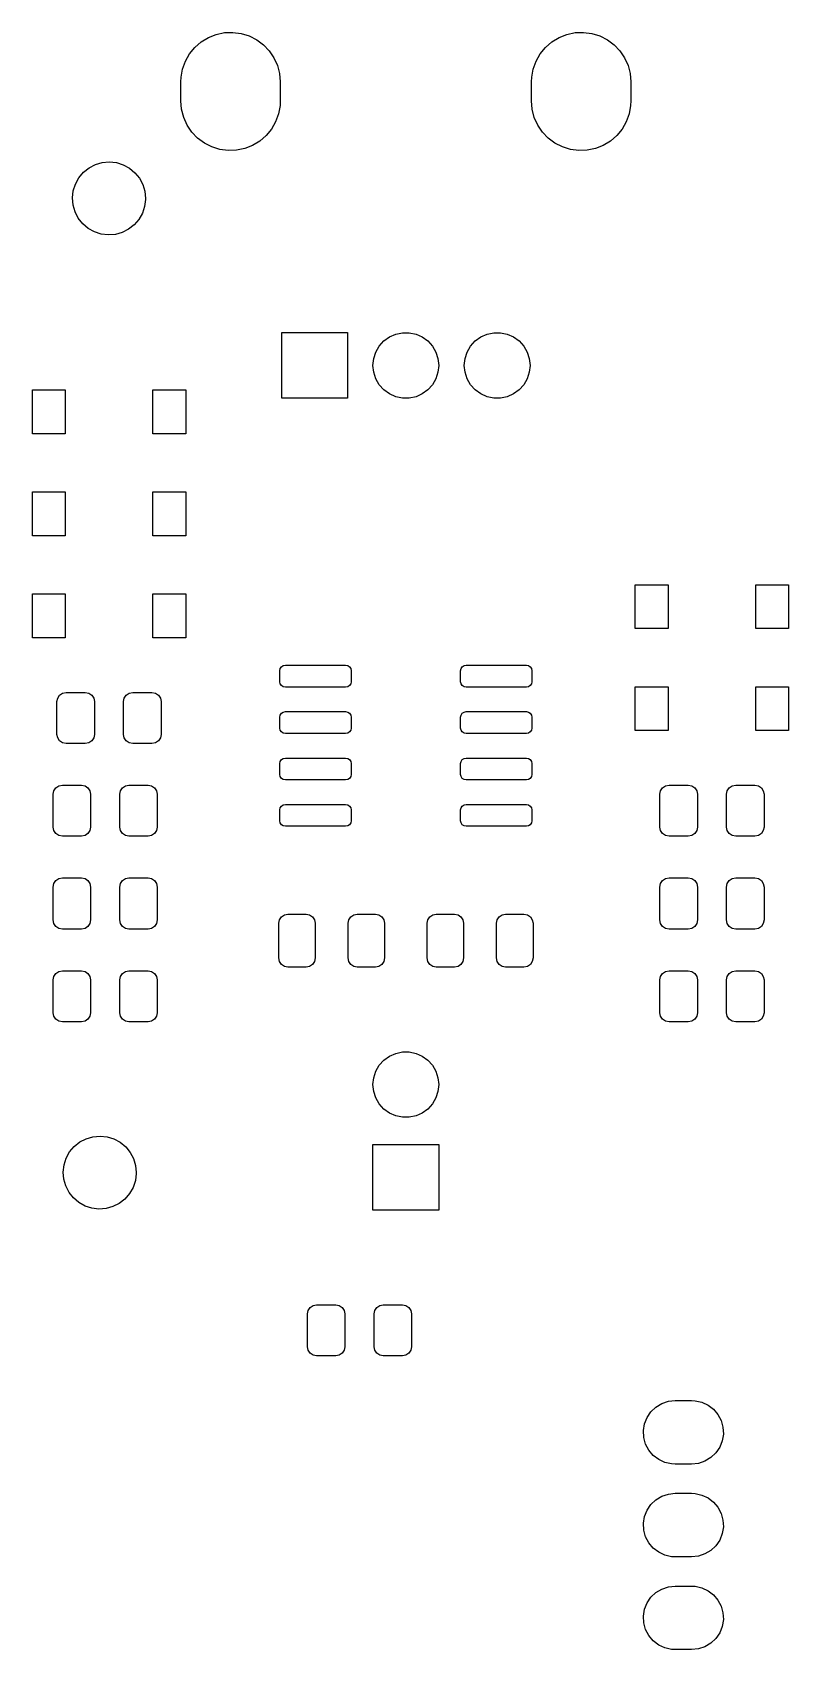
# Model space of a CAD drawing. Extents: x 91 to 114, y -226 to -44.
# Drawn here: x 91.37 to 112.08, y -88.5 to -44.22 of the extents above; entities that cross this region are included whole.
import ezdxf

# ---------------------------------------------------------------- set-up
doc = ezdxf.new("R2010")
doc.units = 0
doc.layers.add('BLACK', color=7, linetype='CONTINUOUS')

msp = doc.modelspace()

# ---------------------------------------------------------------- linework, layer by layer
at = {"layer": 'BLACK', "linetype": 'CONTINUOUS'}
for p, q in [((96.1953, -44.3618), (96.4092, -44.2774)), ((96.4092, -44.2774), (96.6343, -44.2301)), ((96.6343, -44.2301), (96.8641, -44.2215)), ((96.8641, -44.2215), (97.092, -44.2517)), ((97.092, -44.2517), (97.3117, -44.3199)), ((105.795, -44.3618), (106.009, -44.2774)), ((106.009, -44.2774), (106.234, -44.2301)), ((106.234, -44.2301), (106.464, -44.2215)), ((106.464, -44.2215), (106.692, -44.2517)), ((106.692, -44.2517), (106.912, -44.3199)), ((95.6792, -44.8097), (95.825, -44.6319)), ((95.825, -44.6319), (95.9987, -44.4811)), ((95.9987, -44.4811), (96.1953, -44.3618)), ((97.3117, -44.3199), (97.5167, -44.4241)), ((97.5167, -44.4241), (97.7012, -44.5614)), ((97.7012, -44.5614), (97.8599, -44.7278)), ((105.279, -44.8097), (105.425, -44.6319)), ((105.425, -44.6319), (105.599, -44.4811)), ((105.599, -44.4811), (105.795, -44.3618)), ((106.912, -44.3199), (107.117, -44.4241)), ((107.117, -44.4241), (107.301, -44.5614)), ((107.301, -44.5614), (107.46, -44.7278)), ((95.487, -45.2257), (95.5654, -45.0095)), ((95.5654, -45.0095), (95.6792, -44.8097)), ((97.8599, -44.7278), (97.9883, -44.9186)), ((97.9883, -44.9186), (98.0828, -45.1283)), ((98.0828, -45.1283), (98.1406, -45.3509)), ((105.087, -45.2257), (105.165, -45.0095)), ((105.165, -45.0095), (105.279, -44.8097)), ((107.46, -44.7278), (107.588, -44.9186)), ((107.588, -44.9186), (107.683, -45.1283)), ((107.683, -45.1283), (107.741, -45.3509)), ((95.44, -45.58), (95.446, -45.452)), ((95.44, -46.1), (95.44, -45.58)), ((95.446, -45.452), (95.487, -45.2257)), ((98.1406, -45.3509), (98.16, -45.58)), ((98.16, -45.58), (98.16, -46.1)), ((105.04, -45.58), (105.046, -45.452)), ((105.04, -46.1), (105.04, -45.58)), ((105.046, -45.452), (105.087, -45.2257)), ((107.741, -45.3509), (107.76, -45.58)), ((107.76, -45.58), (107.76, -46.1)), ((95.4594, -46.3291), (95.44, -46.1)), ((95.5172, -46.5517), (95.4594, -46.3291)), ((98.113, -46.4543), (98.0346, -46.6705)), ((98.154, -46.228), (98.113, -46.4543)), ((98.16, -46.1), (98.154, -46.228)), ((105.059, -46.3291), (105.04, -46.1)), ((105.117, -46.5517), (105.059, -46.3291)), ((107.713, -46.4543), (107.635, -46.6705)), ((107.754, -46.228), (107.713, -46.4543)), ((107.76, -46.1), (107.754, -46.228)), ((95.6117, -46.7614), (95.5172, -46.5517)), ((95.7401, -46.9522), (95.6117, -46.7614)), ((97.9208, -46.8703), (97.775, -47.0481)), ((98.0346, -46.6705), (97.9208, -46.8703)), ((105.212, -46.7614), (105.117, -46.5517)), ((105.34, -46.9522), (105.212, -46.7614)), ((107.521, -46.8703), (107.375, -47.0481)), ((107.635, -46.6705), (107.521, -46.8703)), ((95.8988, -47.1186), (95.7401, -46.9522)), ((96.0833, -47.2559), (95.8988, -47.1186)), ((96.2883, -47.3601), (96.0833, -47.2559)), ((96.508, -47.4283), (96.2883, -47.3601)), ((97.4047, -47.3182), (97.1908, -47.4026)), ((97.6013, -47.1989), (97.4047, -47.3182)), ((97.775, -47.0481), (97.6013, -47.1989)), ((105.499, -47.1186), (105.34, -46.9522)), ((105.683, -47.2559), (105.499, -47.1186)), ((105.888, -47.3601), (105.683, -47.2559)), ((106.108, -47.4283), (105.888, -47.3601)), ((107.005, -47.3182), (106.791, -47.4026)), ((107.201, -47.1989), (107.005, -47.3182)), ((107.375, -47.0481), (107.201, -47.1989)), ((93.0974, -47.8408), (93.2846, -47.7857)), ((93.2846, -47.7857), (93.479, -47.768)), ((93.479, -47.768), (93.6731, -47.7884)), ((93.6731, -47.7884), (93.8595, -47.8461)), ((96.7359, -47.4585), (96.508, -47.4283)), ((96.9657, -47.4499), (96.7359, -47.4585)), ((97.1908, -47.4026), (96.9657, -47.4499)), ((106.336, -47.4585), (106.108, -47.4283)), ((106.566, -47.4499), (106.336, -47.4585)), ((106.791, -47.4026), (106.566, -47.4499)), ((92.5529, -48.3741), (92.6469, -48.203)), ((92.6469, -48.203), (92.7723, -48.0535)), ((92.7723, -48.0535), (92.9244, -47.9312)), ((92.9244, -47.9312), (93.0974, -47.8408)), ((93.8595, -47.8461), (94.0312, -47.939)), ((94.0312, -47.939), (94.1816, -48.0634)), ((94.1816, -48.0634), (94.3049, -48.2146)), ((94.3049, -48.2146), (94.3965, -48.3869)), ((92.4721, -48.754), (92.4939, -48.5601)), ((92.4939, -48.5601), (92.5529, -48.3741)), ((94.3965, -48.3869), (94.453, -48.5738)), ((94.453, -48.5738), (94.472, -48.768)), ((92.4884, -48.9485), (92.4721, -48.754)), ((92.5422, -49.1361), (92.4884, -48.9485)), ((92.6314, -49.3097), (92.5422, -49.1361)), ((94.4471, -48.9895), (94.3855, -49.1747)), ((94.4716, -48.7959), (94.4471, -48.9895)), ((94.472, -48.768), (94.4716, -48.7959)), ((92.7527, -49.4627), (92.6314, -49.3097)), ((92.9013, -49.5891), (92.7527, -49.4627)), ((93.0717, -49.6844), (92.9013, -49.5891)), ((94.1616, -49.4922), (94.0078, -49.6123)), ((94.2891, -49.3444), (94.1616, -49.4922)), ((94.3855, -49.1747), (94.2891, -49.3444)), ((93.2573, -49.7447), (93.0717, -49.6844)), ((93.4511, -49.7678), (93.2573, -49.7447)), ((93.6456, -49.7528), (93.4511, -49.7678)), ((93.8336, -49.7003), (93.6456, -49.7528)), ((94.0078, -49.6123), (93.8336, -49.7003)), ((98.2, -54.24), (98.2, -52.44)), ((98.2, -52.44), (100, -52.44)), ((100, -52.44), (100, -54.24)), ((100.872, -52.811), (100.998, -52.6712)), ((100.998, -52.6712), (101.15, -52.5606)), ((101.15, -52.5606), (101.322, -52.484)), ((101.322, -52.484), (101.506, -52.4449)), ((101.506, -52.4449), (101.694, -52.4449)), ((101.694, -52.4449), (101.878, -52.484)), ((101.878, -52.484), (102.05, -52.5606)), ((102.05, -52.5606), (102.202, -52.6712)), ((102.202, -52.6712), (102.328, -52.811)), ((103.372, -52.811), (103.498, -52.6712)), ((103.498, -52.6712), (103.65, -52.5606)), ((103.65, -52.5606), (103.822, -52.484)), ((103.822, -52.484), (104.006, -52.4449)), ((104.006, -52.4449), (104.194, -52.4449)), ((104.194, -52.4449), (104.378, -52.484)), ((104.378, -52.484), (104.55, -52.5606)), ((104.55, -52.5606), (104.702, -52.6712)), ((104.702, -52.6712), (104.828, -52.811)), ((100.72, -53.1529), (100.778, -52.9739)), ((100.778, -52.9739), (100.872, -52.811)), ((102.328, -52.811), (102.422, -52.9739)), ((102.422, -52.9739), (102.48, -53.1529)), ((103.22, -53.1529), (103.278, -52.9739)), ((103.278, -52.9739), (103.372, -52.811)), ((104.828, -52.811), (104.922, -52.9739)), ((104.922, -52.9739), (104.98, -53.1529)), ((100.7, -53.34), (100.72, -53.1529)), ((100.72, -53.5271), (100.7, -53.34)), ((100.778, -53.7061), (100.72, -53.5271)), ((102.48, -53.5271), (102.422, -53.7061)), ((102.48, -53.1529), (102.5, -53.34)), ((102.5, -53.34), (102.48, -53.5271)), ((103.2, -53.34), (103.22, -53.1529)), ((103.22, -53.5271), (103.2, -53.34)), ((103.278, -53.7061), (103.22, -53.5271)), ((104.98, -53.5271), (104.922, -53.7061)), ((104.98, -53.1529), (105, -53.34)), ((105, -53.34), (104.98, -53.5271)), ((91.372, -55.21), (91.372, -54.01)), ((91.372, -54.01), (92.272, -54.01)), ((92.272, -54.01), (92.272, -55.21)), ((94.672, -55.21), (94.672, -54.01)), ((94.672, -54.01), (95.572, -54.01)), ((95.572, -54.01), (95.572, -55.21)), ((100.872, -53.869), (100.778, -53.7061)), ((100.998, -54.0088), (100.872, -53.869)), ((101.15, -54.1194), (100.998, -54.0088)), ((102.202, -54.0088), (102.05, -54.1194)), ((102.328, -53.869), (102.202, -54.0088)), ((102.422, -53.7061), (102.328, -53.869)), ((103.372, -53.869), (103.278, -53.7061)), ((103.498, -54.0088), (103.372, -53.869)), ((103.65, -54.1194), (103.498, -54.0088)), ((104.702, -54.0088), (104.55, -54.1194)), ((104.828, -53.869), (104.702, -54.0088)), ((104.922, -53.7061), (104.828, -53.869)), ((100, -54.24), (98.2, -54.24)), ((101.322, -54.196), (101.15, -54.1194)), ((101.506, -54.2351), (101.322, -54.196)), ((101.694, -54.2351), (101.506, -54.2351)), ((101.878, -54.196), (101.694, -54.2351)), ((102.05, -54.1194), (101.878, -54.196)), ((103.822, -54.196), (103.65, -54.1194)), ((104.006, -54.2351), (103.822, -54.196)), ((104.194, -54.2351), (104.006, -54.2351)), ((104.378, -54.196), (104.194, -54.2351)), ((104.55, -54.1194), (104.378, -54.196)), ((92.272, -55.21), (91.372, -55.21)), ((95.572, -55.21), (94.672, -55.21)), ((91.372, -58.004), (91.372, -56.804)), ((91.372, -56.804), (92.272, -56.804)), ((92.272, -56.804), (92.272, -58.004)), ((94.672, -58.004), (94.672, -56.804)), ((94.672, -56.804), (95.572, -56.804)), ((95.572, -56.804), (95.572, -58.004)), ((92.272, -58.004), (91.372, -58.004)), ((95.572, -58.004), (94.672, -58.004)), ((91.372, -60.798), (91.372, -59.598)), ((91.372, -59.598), (92.272, -59.598)), ((92.272, -59.598), (92.272, -60.798)), ((94.672, -60.798), (94.672, -59.598)), ((94.672, -59.598), (95.572, -59.598)), ((95.572, -59.598), (95.572, -60.798)), ((107.882, -60.544), (107.882, -59.344)), ((107.882, -59.344), (108.782, -59.344)), ((108.782, -59.344), (108.782, -60.544)), ((111.182, -60.544), (111.182, -59.344)), ((111.182, -59.344), (112.082, -59.344)), ((112.082, -59.344), (112.082, -60.544)), ((108.782, -60.544), (107.882, -60.544)), ((112.082, -60.544), (111.182, -60.544)), ((92.272, -60.798), (91.372, -60.798)), ((95.572, -60.798), (94.672, -60.798)), ((98.15, -61.699), (98.1614, -61.6416)), ((98.15, -61.999), (98.15, -61.699)), ((98.1614, -61.6416), (98.1939, -61.5929)), ((98.1939, -61.5929), (98.2426, -61.5604)), ((98.2426, -61.5604), (98.3, -61.549)), ((98.3, -61.549), (99.95, -61.549)), ((99.95, -61.549), (100.007, -61.5604)), ((100.007, -61.5604), (100.056, -61.5929)), ((100.056, -61.5929), (100.089, -61.6416)), ((100.089, -61.6416), (100.1, -61.699)), ((100.1, -61.699), (100.1, -61.999)), ((103.1, -61.699), (103.111, -61.6416)), ((103.1, -61.999), (103.1, -61.699)), ((103.111, -61.6416), (103.144, -61.5929)), ((103.144, -61.5929), (103.193, -61.5604)), ((103.193, -61.5604), (103.25, -61.549)), ((103.25, -61.549), (104.9, -61.549)), ((104.9, -61.549), (104.957, -61.5604)), ((104.957, -61.5604), (105.006, -61.5929)), ((105.006, -61.5929), (105.039, -61.6416)), ((105.039, -61.6416), (105.05, -61.699)), ((105.05, -61.699), (105.05, -61.999)), ((92.066, -62.4463), (92.1202, -62.3652)), ((92.1202, -62.3652), (92.2013, -62.311)), ((92.2013, -62.311), (92.297, -62.292)), ((92.297, -62.292), (92.822, -62.292)), ((92.822, -62.292), (92.9177, -62.311)), ((92.9177, -62.311), (92.9988, -62.3652)), ((92.9988, -62.3652), (93.053, -62.4463)), ((93.891, -62.4463), (93.9452, -62.3652)), ((93.9452, -62.3652), (94.0263, -62.311)), ((94.0263, -62.311), (94.122, -62.292)), ((94.122, -62.292), (94.647, -62.292)), ((94.647, -62.292), (94.7427, -62.311)), ((94.7427, -62.311), (94.8238, -62.3652)), ((94.8238, -62.3652), (94.878, -62.4463)), ((98.1614, -62.0564), (98.15, -61.999)), ((98.1939, -62.1051), (98.1614, -62.0564)), ((98.2426, -62.1376), (98.1939, -62.1051)), ((98.3, -62.149), (98.2426, -62.1376)), ((99.95, -62.149), (98.3, -62.149)), ((100.007, -62.1376), (99.95, -62.149)), ((100.056, -62.1051), (100.007, -62.1376)), ((100.089, -62.0564), (100.056, -62.1051)), ((100.1, -61.999), (100.089, -62.0564)), ((103.111, -62.0564), (103.1, -61.999)), ((103.144, -62.1051), (103.111, -62.0564)), ((103.193, -62.1376), (103.144, -62.1051)), ((103.25, -62.149), (103.193, -62.1376)), ((104.9, -62.149), (103.25, -62.149)), ((104.957, -62.1376), (104.9, -62.149)), ((105.006, -62.1051), (104.957, -62.1376)), ((105.039, -62.0564), (105.006, -62.1051)), ((105.05, -61.999), (105.039, -62.0564)), ((107.882, -63.338), (107.882, -62.138)), ((107.882, -62.138), (108.782, -62.138)), ((108.782, -62.138), (108.782, -63.338)), ((111.182, -63.338), (111.182, -62.138)), ((111.182, -62.138), (112.082, -62.138)), ((112.082, -62.138), (112.082, -63.338)), ((92.047, -62.542), (92.066, -62.4463)), ((92.047, -63.442), (92.047, -62.542)), ((93.053, -62.4463), (93.072, -62.542)), ((93.072, -62.542), (93.072, -63.442)), ((93.872, -62.542), (93.891, -62.4463)), ((93.872, -63.442), (93.872, -62.542)), ((94.878, -62.4463), (94.897, -62.542)), ((94.897, -62.542), (94.897, -63.442)), ((98.1614, -62.9116), (98.1939, -62.8629)), ((98.1939, -62.8629), (98.2426, -62.8304)), ((98.2426, -62.8304), (98.3, -62.819)), ((98.3, -62.819), (99.95, -62.819)), ((99.95, -62.819), (100.007, -62.8304)), ((100.007, -62.8304), (100.056, -62.8629)), ((100.056, -62.8629), (100.089, -62.9116)), ((103.111, -62.9116), (103.144, -62.8629)), ((103.144, -62.8629), (103.193, -62.8304)), ((103.193, -62.8304), (103.25, -62.819)), ((103.25, -62.819), (104.9, -62.819)), ((104.9, -62.819), (104.957, -62.8304)), ((104.957, -62.8304), (105.006, -62.8629)), ((105.006, -62.8629), (105.039, -62.9116)), ((98.15, -62.969), (98.1614, -62.9116)), ((98.15, -63.269), (98.15, -62.969)), ((98.1614, -63.3264), (98.15, -63.269)), ((100.089, -62.9116), (100.1, -62.969)), ((100.1, -63.269), (100.089, -63.3264)), ((100.1, -62.969), (100.1, -63.269)), ((103.1, -62.969), (103.111, -62.9116)), ((103.1, -63.269), (103.1, -62.969)), ((103.111, -63.3264), (103.1, -63.269)), ((105.039, -62.9116), (105.05, -62.969)), ((105.05, -63.269), (105.039, -63.3264)), ((105.05, -62.969), (105.05, -63.269)), ((92.066, -63.5377), (92.047, -63.442)), ((92.1202, -63.6188), (92.066, -63.5377)), ((92.2013, -63.673), (92.1202, -63.6188)), ((92.297, -63.692), (92.2013, -63.673)), ((92.822, -63.692), (92.297, -63.692)), ((92.9177, -63.673), (92.822, -63.692)), ((92.9988, -63.6188), (92.9177, -63.673)), ((93.053, -63.5377), (92.9988, -63.6188)), ((93.072, -63.442), (93.053, -63.5377)), ((93.891, -63.5377), (93.872, -63.442)), ((93.9452, -63.6188), (93.891, -63.5377)), ((94.0263, -63.673), (93.9452, -63.6188)), ((94.122, -63.692), (94.0263, -63.673)), ((94.647, -63.692), (94.122, -63.692)), ((94.7427, -63.673), (94.647, -63.692)), ((94.8238, -63.6188), (94.7427, -63.673)), ((94.878, -63.5377), (94.8238, -63.6188)), ((94.897, -63.442), (94.878, -63.5377)), ((98.1939, -63.3751), (98.1614, -63.3264)), ((98.2426, -63.4076), (98.1939, -63.3751)), ((98.3, -63.419), (98.2426, -63.4076)), ((99.95, -63.419), (98.3, -63.419)), ((100.007, -63.4076), (99.95, -63.419)), ((100.056, -63.3751), (100.007, -63.4076)), ((100.089, -63.3264), (100.056, -63.3751)), ((103.144, -63.3751), (103.111, -63.3264)), ((103.193, -63.4076), (103.144, -63.3751)), ((103.25, -63.419), (103.193, -63.4076)), ((104.9, -63.419), (103.25, -63.419)), ((104.957, -63.4076), (104.9, -63.419)), ((105.006, -63.3751), (104.957, -63.4076)), ((105.039, -63.3264), (105.006, -63.3751)), ((108.782, -63.338), (107.882, -63.338)), ((112.082, -63.338), (111.182, -63.338)), ((98.15, -64.239), (98.1614, -64.1816)), ((98.1614, -64.1816), (98.1939, -64.1329)), ((98.1939, -64.1329), (98.2426, -64.1004)), ((98.2426, -64.1004), (98.3, -64.089)), ((98.3, -64.089), (99.95, -64.089)), ((99.95, -64.089), (100.007, -64.1004)), ((100.007, -64.1004), (100.056, -64.1329)), ((100.056, -64.1329), (100.089, -64.1816)), ((100.089, -64.1816), (100.1, -64.239)), ((103.1, -64.239), (103.111, -64.1816)), ((103.111, -64.1816), (103.144, -64.1329)), ((103.144, -64.1329), (103.193, -64.1004)), ((103.193, -64.1004), (103.25, -64.089)), ((103.25, -64.089), (104.9, -64.089)), ((104.9, -64.089), (104.957, -64.1004)), ((104.957, -64.1004), (105.006, -64.1329)), ((105.006, -64.1329), (105.039, -64.1816)), ((105.039, -64.1816), (105.05, -64.239)), ((98.15, -64.539), (98.15, -64.239)), ((98.1614, -64.5964), (98.15, -64.539)), ((98.1939, -64.6451), (98.1614, -64.5964)), ((98.2426, -64.6776), (98.1939, -64.6451)), ((100.056, -64.6451), (100.007, -64.6776)), ((100.089, -64.5964), (100.056, -64.6451)), ((100.1, -64.539), (100.089, -64.5964)), ((100.1, -64.239), (100.1, -64.539)), ((103.1, -64.539), (103.1, -64.239)), ((103.111, -64.5964), (103.1, -64.539)), ((103.144, -64.6451), (103.111, -64.5964)), ((103.193, -64.6776), (103.144, -64.6451)), ((105.006, -64.6451), (104.957, -64.6776)), ((105.039, -64.5964), (105.006, -64.6451)), ((105.05, -64.539), (105.039, -64.5964)), ((105.05, -64.239), (105.05, -64.539)), ((91.9435, -65.082), (91.9625, -64.9863)), ((91.9435, -65.982), (91.9435, -65.082)), ((91.9625, -64.9863), (92.0167, -64.9052)), ((92.0167, -64.9052), (92.0978, -64.851)), ((92.0978, -64.851), (92.1935, -64.832)), ((92.1935, -64.832), (92.7185, -64.832)), ((92.7185, -64.832), (92.8142, -64.851)), ((92.8142, -64.851), (92.8953, -64.9052)), ((92.8953, -64.9052), (92.9495, -64.9863)), ((92.9495, -64.9863), (92.9685, -65.082)), ((92.9685, -65.082), (92.9685, -65.982)), ((93.7685, -65.082), (93.7875, -64.9863)), ((93.7685, -65.982), (93.7685, -65.082)), ((93.7875, -64.9863), (93.8417, -64.9052)), ((93.8417, -64.9052), (93.9228, -64.851)), ((93.9228, -64.851), (94.0185, -64.832)), ((94.0185, -64.832), (94.5435, -64.832)), ((94.5435, -64.832), (94.6392, -64.851)), ((94.6392, -64.851), (94.7203, -64.9052)), ((94.7203, -64.9052), (94.7745, -64.9863)), ((94.7745, -64.9863), (94.7935, -65.082)), ((94.7935, -65.082), (94.7935, -65.982)), ((98.3, -64.689), (98.2426, -64.6776)), ((99.95, -64.689), (98.3, -64.689)), ((100.007, -64.6776), (99.95, -64.689)), ((103.25, -64.689), (103.193, -64.6776)), ((104.9, -64.689), (103.25, -64.689)), ((104.957, -64.6776), (104.9, -64.689)), ((108.557, -65.082), (108.576, -64.9863)), ((108.557, -65.982), (108.557, -65.082)), ((108.576, -64.9863), (108.63, -64.9052)), ((108.63, -64.9052), (108.711, -64.851)), ((108.711, -64.851), (108.807, -64.832)), ((108.807, -64.832), (109.332, -64.832)), ((109.332, -64.832), (109.428, -64.851)), ((109.428, -64.851), (109.509, -64.9052)), ((109.509, -64.9052), (109.563, -64.9863)), ((109.563, -64.9863), (109.582, -65.082)), ((109.582, -65.082), (109.582, -65.982)), ((110.382, -65.082), (110.401, -64.9863)), ((110.382, -65.982), (110.382, -65.082)), ((110.401, -64.9863), (110.455, -64.9052)), ((110.455, -64.9052), (110.536, -64.851)), ((110.536, -64.851), (110.632, -64.832)), ((110.632, -64.832), (111.157, -64.832)), ((111.157, -64.832), (111.253, -64.851)), ((111.253, -64.851), (111.334, -64.9052)), ((111.334, -64.9052), (111.388, -64.9863)), ((111.388, -64.9863), (111.407, -65.082)), ((111.407, -65.082), (111.407, -65.982)), ((98.15, -65.509), (98.1614, -65.4516)), ((98.15, -65.809), (98.15, -65.509)), ((98.1614, -65.4516), (98.1939, -65.4029)), ((98.1939, -65.4029), (98.2426, -65.3704)), ((98.2426, -65.3704), (98.3, -65.359)), ((98.3, -65.359), (99.95, -65.359)), ((99.95, -65.359), (100.007, -65.3704)), ((100.007, -65.3704), (100.056, -65.4029)), ((100.056, -65.4029), (100.089, -65.4516)), ((100.089, -65.4516), (100.1, -65.509)), ((100.1, -65.509), (100.1, -65.809)), ((103.1, -65.509), (103.111, -65.4516)), ((103.1, -65.809), (103.1, -65.509)), ((103.111, -65.4516), (103.144, -65.4029)), ((103.144, -65.4029), (103.193, -65.3704)), ((103.193, -65.3704), (103.25, -65.359)), ((103.25, -65.359), (104.9, -65.359)), ((104.9, -65.359), (104.957, -65.3704)), ((104.957, -65.3704), (105.006, -65.4029)), ((105.006, -65.4029), (105.039, -65.4516)), ((105.039, -65.4516), (105.05, -65.509)), ((105.05, -65.509), (105.05, -65.809)), ((98.1614, -65.8664), (98.15, -65.809)), ((98.1939, -65.9151), (98.1614, -65.8664)), ((98.2426, -65.9476), (98.1939, -65.9151)), ((98.3, -65.959), (98.2426, -65.9476)), ((99.95, -65.959), (98.3, -65.959)), ((100.007, -65.9476), (99.95, -65.959)), ((100.056, -65.9151), (100.007, -65.9476)), ((100.089, -65.8664), (100.056, -65.9151)), ((100.1, -65.809), (100.089, -65.8664)), ((103.111, -65.8664), (103.1, -65.809)), ((103.144, -65.9151), (103.111, -65.8664)), ((103.193, -65.9476), (103.144, -65.9151)), ((103.25, -65.959), (103.193, -65.9476)), ((104.9, -65.959), (103.25, -65.959)), ((104.957, -65.9476), (104.9, -65.959)), ((105.006, -65.9151), (104.957, -65.9476)), ((105.039, -65.8664), (105.006, -65.9151)), ((105.05, -65.809), (105.039, -65.8664)), ((91.9625, -66.0777), (91.9435, -65.982)), ((92.0167, -66.1588), (91.9625, -66.0777)), ((92.0978, -66.213), (92.0167, -66.1588)), ((92.1935, -66.232), (92.0978, -66.213)), ((92.7185, -66.232), (92.1935, -66.232)), ((92.8142, -66.213), (92.7185, -66.232)), ((92.8953, -66.1588), (92.8142, -66.213)), ((92.9495, -66.0777), (92.8953, -66.1588)), ((92.9685, -65.982), (92.9495, -66.0777)), ((93.7875, -66.0777), (93.7685, -65.982)), ((93.8417, -66.1588), (93.7875, -66.0777)), ((93.9228, -66.213), (93.8417, -66.1588)), ((94.0185, -66.232), (93.9228, -66.213)), ((94.5435, -66.232), (94.0185, -66.232)), ((94.6392, -66.213), (94.5435, -66.232)), ((94.7203, -66.1588), (94.6392, -66.213)), ((94.7745, -66.0777), (94.7203, -66.1588)), ((94.7935, -65.982), (94.7745, -66.0777)), ((108.576, -66.0777), (108.557, -65.982)), ((108.63, -66.1588), (108.576, -66.0777)), ((108.711, -66.213), (108.63, -66.1588)), ((108.807, -66.232), (108.711, -66.213)), ((109.332, -66.232), (108.807, -66.232)), ((109.428, -66.213), (109.332, -66.232)), ((109.509, -66.1588), (109.428, -66.213)), ((109.563, -66.0777), (109.509, -66.1588)), ((109.582, -65.982), (109.563, -66.0777)), ((110.401, -66.0777), (110.382, -65.982)), ((110.455, -66.1588), (110.401, -66.0777)), ((110.536, -66.213), (110.455, -66.1588)), ((110.632, -66.232), (110.536, -66.213)), ((111.157, -66.232), (110.632, -66.232)), ((111.253, -66.213), (111.157, -66.232)), ((111.334, -66.1588), (111.253, -66.213)), ((111.388, -66.0777), (111.334, -66.1588)), ((111.407, -65.982), (111.388, -66.0777)), ((91.9435, -67.622), (91.9625, -67.5263)), ((91.9435, -68.522), (91.9435, -67.622)), ((91.9625, -67.5263), (92.0167, -67.4452)), ((92.0167, -67.4452), (92.0978, -67.391)), ((92.0978, -67.391), (92.1935, -67.372)), ((92.1935, -67.372), (92.7185, -67.372)), ((92.7185, -67.372), (92.8142, -67.391)), ((92.8142, -67.391), (92.8953, -67.4452)), ((92.8953, -67.4452), (92.9495, -67.5263)), ((92.9495, -67.5263), (92.9685, -67.622)), ((92.9685, -67.622), (92.9685, -68.522)), ((93.7685, -67.622), (93.7875, -67.5263)), ((93.7685, -68.522), (93.7685, -67.622)), ((93.7875, -67.5263), (93.8417, -67.4452)), ((93.8417, -67.4452), (93.9228, -67.391)), ((93.9228, -67.391), (94.0185, -67.372)), ((94.0185, -67.372), (94.5435, -67.372)), ((94.5435, -67.372), (94.6392, -67.391)), ((94.6392, -67.391), (94.7203, -67.4452)), ((94.7203, -67.4452), (94.7745, -67.5263)), ((94.7745, -67.5263), (94.7935, -67.622)), ((94.7935, -67.622), (94.7935, -68.522)), ((108.557, -67.622), (108.576, -67.5263)), ((108.557, -68.522), (108.557, -67.622)), ((108.576, -67.5263), (108.63, -67.4452)), ((108.63, -67.4452), (108.711, -67.391)), ((108.711, -67.391), (108.807, -67.372)), ((108.807, -67.372), (109.332, -67.372)), ((109.332, -67.372), (109.428, -67.391)), ((109.428, -67.391), (109.509, -67.4452)), ((109.509, -67.4452), (109.563, -67.5263)), ((109.563, -67.5263), (109.582, -67.622)), ((109.582, -67.622), (109.582, -68.522)), ((110.382, -67.622), (110.401, -67.5263)), ((110.382, -68.522), (110.382, -67.622)), ((110.401, -67.5263), (110.455, -67.4452)), ((110.455, -67.4452), (110.536, -67.391)), ((110.536, -67.391), (110.632, -67.372)), ((110.632, -67.372), (111.157, -67.372)), ((111.157, -67.372), (111.253, -67.391)), ((111.253, -67.391), (111.334, -67.4452)), ((111.334, -67.4452), (111.388, -67.5263)), ((111.388, -67.5263), (111.407, -67.622)), ((111.407, -67.622), (111.407, -68.522)), ((91.9625, -68.6177), (91.9435, -68.522)), ((92.0167, -68.6988), (91.9625, -68.6177)), ((92.9495, -68.6177), (92.8953, -68.6988)), ((92.9685, -68.522), (92.9495, -68.6177)), ((93.7875, -68.6177), (93.7685, -68.522)), ((93.8417, -68.6988), (93.7875, -68.6177)), ((94.7745, -68.6177), (94.7203, -68.6988)), ((94.7935, -68.522), (94.7745, -68.6177)), ((98.118, -68.613), (98.137, -68.5173)), ((98.118, -69.563), (98.118, -68.613)), ((98.137, -68.5173), (98.1912, -68.4362)), ((98.1912, -68.4362), (98.2723, -68.382)), ((98.2723, -68.382), (98.368, -68.363)), ((98.368, -68.363), (98.868, -68.363)), ((98.868, -68.363), (98.9637, -68.382)), ((98.9637, -68.382), (99.0448, -68.4362)), ((99.0448, -68.4362), (99.099, -68.5173)), ((99.099, -68.5173), (99.118, -68.613)), ((99.118, -68.613), (99.118, -69.563)), ((100.018, -68.613), (100.037, -68.5173)), ((100.018, -69.563), (100.018, -68.613)), ((100.037, -68.5173), (100.091, -68.4362)), ((100.091, -68.4362), (100.172, -68.382)), ((100.172, -68.382), (100.268, -68.363)), ((100.268, -68.363), (100.768, -68.363)), ((100.768, -68.363), (100.864, -68.382)), ((100.864, -68.382), (100.945, -68.4362)), ((100.945, -68.4362), (100.999, -68.5173)), ((100.999, -68.5173), (101.018, -68.613)), ((101.018, -68.613), (101.018, -69.563)), ((102.182, -68.613), (102.201, -68.5173)), ((102.182, -69.563), (102.182, -68.613)), ((102.201, -68.5173), (102.255, -68.4362)), ((102.255, -68.4362), (102.336, -68.382)), ((102.336, -68.382), (102.432, -68.363)), ((102.432, -68.363), (102.932, -68.363)), ((102.932, -68.363), (103.028, -68.382)), ((103.028, -68.382), (103.109, -68.4362)), ((103.109, -68.4362), (103.163, -68.5173)), ((103.163, -68.5173), (103.182, -68.613)), ((103.182, -68.613), (103.182, -69.563)), ((104.082, -68.613), (104.101, -68.5173)), ((104.082, -69.563), (104.082, -68.613)), ((104.101, -68.5173), (104.155, -68.4362)), ((104.155, -68.4362), (104.236, -68.382)), ((104.236, -68.382), (104.332, -68.363)), ((104.332, -68.363), (104.832, -68.363)), ((104.832, -68.363), (104.928, -68.382)), ((104.928, -68.382), (105.009, -68.4362)), ((105.009, -68.4362), (105.063, -68.5173)), ((105.063, -68.5173), (105.082, -68.613)), ((105.082, -68.613), (105.082, -69.563)), ((108.576, -68.6177), (108.557, -68.522)), ((108.63, -68.6988), (108.576, -68.6177)), ((109.563, -68.6177), (109.509, -68.6988)), ((109.582, -68.522), (109.563, -68.6177)), ((110.401, -68.6177), (110.382, -68.522)), ((110.455, -68.6988), (110.401, -68.6177)), ((111.388, -68.6177), (111.334, -68.6988)), ((111.407, -68.522), (111.388, -68.6177)), ((92.0978, -68.753), (92.0167, -68.6988)), ((92.1935, -68.772), (92.0978, -68.753)), ((92.7185, -68.772), (92.1935, -68.772)), ((92.8142, -68.753), (92.7185, -68.772)), ((92.8953, -68.6988), (92.8142, -68.753)), ((93.9228, -68.753), (93.8417, -68.6988)), ((94.0185, -68.772), (93.9228, -68.753)), ((94.5435, -68.772), (94.0185, -68.772)), ((94.6392, -68.753), (94.5435, -68.772)), ((94.7203, -68.6988), (94.6392, -68.753)), ((108.711, -68.753), (108.63, -68.6988)), ((108.807, -68.772), (108.711, -68.753)), ((109.332, -68.772), (108.807, -68.772)), ((109.428, -68.753), (109.332, -68.772)), ((109.509, -68.6988), (109.428, -68.753)), ((110.536, -68.753), (110.455, -68.6988)), ((110.632, -68.772), (110.536, -68.753)), ((111.157, -68.772), (110.632, -68.772)), ((111.253, -68.753), (111.157, -68.772)), ((111.334, -68.6988), (111.253, -68.753)), ((92.0167, -69.9852), (92.0978, -69.931)), ((92.0978, -69.931), (92.1935, -69.912)), ((92.1935, -69.912), (92.7185, -69.912)), ((92.7185, -69.912), (92.8142, -69.931)), ((92.8142, -69.931), (92.8953, -69.9852)), ((93.8417, -69.9852), (93.9228, -69.931)), ((93.9228, -69.931), (94.0185, -69.912)), ((94.0185, -69.912), (94.5435, -69.912)), ((94.5435, -69.912), (94.6392, -69.931)), ((94.6392, -69.931), (94.7203, -69.9852)), ((98.137, -69.6587), (98.118, -69.563)), ((98.1912, -69.7398), (98.137, -69.6587)), ((98.2723, -69.794), (98.1912, -69.7398)), ((98.368, -69.813), (98.2723, -69.794)), ((98.868, -69.813), (98.368, -69.813)), ((98.9637, -69.794), (98.868, -69.813)), ((99.0448, -69.7398), (98.9637, -69.794)), ((99.099, -69.6587), (99.0448, -69.7398)), ((99.118, -69.563), (99.099, -69.6587)), ((100.037, -69.6587), (100.018, -69.563)), ((100.091, -69.7398), (100.037, -69.6587)), ((100.172, -69.794), (100.091, -69.7398)), ((100.268, -69.813), (100.172, -69.794)), ((100.768, -69.813), (100.268, -69.813)), ((100.864, -69.794), (100.768, -69.813)), ((100.945, -69.7398), (100.864, -69.794)), ((100.999, -69.6587), (100.945, -69.7398)), ((101.018, -69.563), (100.999, -69.6587)), ((102.201, -69.6587), (102.182, -69.563)), ((102.255, -69.7398), (102.201, -69.6587)), ((102.336, -69.794), (102.255, -69.7398)), ((102.432, -69.813), (102.336, -69.794)), ((102.932, -69.813), (102.432, -69.813)), ((103.028, -69.794), (102.932, -69.813)), ((103.109, -69.7398), (103.028, -69.794)), ((103.163, -69.6587), (103.109, -69.7398)), ((103.182, -69.563), (103.163, -69.6587)), ((104.101, -69.6587), (104.082, -69.563)), ((104.155, -69.7398), (104.101, -69.6587)), ((104.236, -69.794), (104.155, -69.7398)), ((104.332, -69.813), (104.236, -69.794)), ((104.832, -69.813), (104.332, -69.813)), ((104.928, -69.794), (104.832, -69.813)), ((105.009, -69.7398), (104.928, -69.794)), ((105.063, -69.6587), (105.009, -69.7398)), ((105.082, -69.563), (105.063, -69.6587)), ((108.63, -69.9852), (108.711, -69.931)), ((108.711, -69.931), (108.807, -69.912)), ((108.807, -69.912), (109.332, -69.912)), ((109.332, -69.912), (109.428, -69.931)), ((109.428, -69.931), (109.509, -69.9852)), ((110.455, -69.9852), (110.536, -69.931)), ((110.536, -69.931), (110.632, -69.912)), ((110.632, -69.912), (111.157, -69.912)), ((111.157, -69.912), (111.253, -69.931)), ((111.253, -69.931), (111.334, -69.9852)), ((91.9435, -70.162), (91.9625, -70.0663)), ((91.9435, -71.062), (91.9435, -70.162)), ((91.9625, -70.0663), (92.0167, -69.9852)), ((92.8953, -69.9852), (92.9495, -70.0663)), ((92.9495, -70.0663), (92.9685, -70.162)), ((92.9685, -70.162), (92.9685, -71.062)), ((93.7685, -70.162), (93.7875, -70.0663)), ((93.7685, -71.062), (93.7685, -70.162)), ((93.7875, -70.0663), (93.8417, -69.9852)), ((94.7203, -69.9852), (94.7745, -70.0663)), ((94.7745, -70.0663), (94.7935, -70.162)), ((94.7935, -70.162), (94.7935, -71.062)), ((108.557, -70.162), (108.576, -70.0663)), ((108.557, -71.062), (108.557, -70.162)), ((108.576, -70.0663), (108.63, -69.9852)), ((109.509, -69.9852), (109.563, -70.0663)), ((109.563, -70.0663), (109.582, -70.162)), ((109.582, -70.162), (109.582, -71.062)), ((110.382, -70.162), (110.401, -70.0663)), ((110.382, -71.062), (110.382, -70.162)), ((110.401, -70.0663), (110.455, -69.9852)), ((111.334, -69.9852), (111.388, -70.0663)), ((111.388, -70.0663), (111.407, -70.162)), ((111.407, -70.162), (111.407, -71.062)), ((91.9625, -71.1577), (91.9435, -71.062)), ((92.0167, -71.2388), (91.9625, -71.1577)), ((92.0978, -71.293), (92.0167, -71.2388)), ((92.8953, -71.2388), (92.8142, -71.293)), ((92.9495, -71.1577), (92.8953, -71.2388)), ((92.9685, -71.062), (92.9495, -71.1577)), ((93.7875, -71.1577), (93.7685, -71.062)), ((93.8417, -71.2388), (93.7875, -71.1577)), ((93.9228, -71.293), (93.8417, -71.2388)), ((94.7203, -71.2388), (94.6392, -71.293)), ((94.7745, -71.1577), (94.7203, -71.2388)), ((94.7935, -71.062), (94.7745, -71.1577)), ((108.576, -71.1577), (108.557, -71.062)), ((108.63, -71.2388), (108.576, -71.1577)), ((108.711, -71.293), (108.63, -71.2388)), ((109.509, -71.2388), (109.428, -71.293)), ((109.563, -71.1577), (109.509, -71.2388)), ((109.582, -71.062), (109.563, -71.1577)), ((110.401, -71.1577), (110.382, -71.062)), ((110.455, -71.2388), (110.401, -71.1577)), ((110.536, -71.293), (110.455, -71.2388)), ((111.334, -71.2388), (111.253, -71.293)), ((111.388, -71.1577), (111.334, -71.2388)), ((111.407, -71.062), (111.388, -71.1577)), ((92.1935, -71.312), (92.0978, -71.293)), ((92.7185, -71.312), (92.1935, -71.312)), ((92.8142, -71.293), (92.7185, -71.312)), ((94.0185, -71.312), (93.9228, -71.293)), ((94.5435, -71.312), (94.0185, -71.312)), ((94.6392, -71.293), (94.5435, -71.312)), ((108.807, -71.312), (108.711, -71.293)), ((109.332, -71.312), (108.807, -71.312)), ((109.428, -71.293), (109.332, -71.312)), ((110.632, -71.312), (110.536, -71.293)), ((111.157, -71.312), (110.632, -71.312)), ((111.253, -71.293), (111.157, -71.312)), ((101.322, -72.174), (101.506, -72.1349)), ((101.506, -72.1349), (101.694, -72.1349)), ((101.694, -72.1349), (101.878, -72.174)), ((100.778, -72.6639), (100.872, -72.501)), ((100.872, -72.501), (100.998, -72.3612)), ((100.998, -72.3612), (101.15, -72.2506)), ((101.15, -72.2506), (101.322, -72.174)), ((101.878, -72.174), (102.05, -72.2506)), ((102.05, -72.2506), (102.202, -72.3612)), ((102.202, -72.3612), (102.328, -72.501)), ((102.328, -72.501), (102.422, -72.6639)), ((100.7, -73.03), (100.72, -72.8429)), ((100.72, -73.2171), (100.7, -73.03)), ((100.72, -72.8429), (100.778, -72.6639)), ((102.422, -72.6639), (102.48, -72.8429)), ((102.48, -72.8429), (102.5, -73.03)), ((102.5, -73.03), (102.48, -73.2171)), ((100.778, -73.3961), (100.72, -73.2171)), ((100.872, -73.559), (100.778, -73.3961)), ((102.422, -73.3961), (102.328, -73.559)), ((102.48, -73.2171), (102.422, -73.3961)), ((100.998, -73.6988), (100.872, -73.559)), ((101.15, -73.8094), (100.998, -73.6988)), ((101.322, -73.886), (101.15, -73.8094)), ((101.506, -73.9251), (101.322, -73.886)), ((101.694, -73.9251), (101.506, -73.9251)), ((101.878, -73.886), (101.694, -73.9251)), ((102.05, -73.8094), (101.878, -73.886)), ((102.202, -73.6988), (102.05, -73.8094)), ((102.328, -73.559), (102.202, -73.6988)), ((92.3929, -74.873), (92.5183, -74.7235)), ((92.5183, -74.7235), (92.6704, -74.6012)), ((92.6704, -74.6012), (92.8434, -74.5108)), ((92.8434, -74.5108), (93.0306, -74.4557)), ((93.0306, -74.4557), (93.225, -74.438)), ((93.225, -74.438), (93.4191, -74.4584)), ((93.4191, -74.4584), (93.6055, -74.5161)), ((93.6055, -74.5161), (93.7772, -74.609)), ((93.7772, -74.609), (93.9276, -74.7334)), ((93.9276, -74.7334), (94.0509, -74.8846)), ((100.7, -76.47), (100.7, -74.67)), ((100.7, -74.67), (102.5, -74.67)), ((102.5, -74.67), (102.5, -76.47)), ((92.2181, -75.424), (92.2399, -75.2301)), ((92.2399, -75.2301), (92.2989, -75.0441)), ((92.2989, -75.0441), (92.3929, -74.873)), ((94.0509, -74.8846), (94.1425, -75.0569)), ((94.1425, -75.0569), (94.199, -75.2438)), ((94.199, -75.2438), (94.218, -75.438)), ((92.2344, -75.6185), (92.2181, -75.424)), ((92.2882, -75.8061), (92.2344, -75.6185)), ((94.1931, -75.6595), (94.1315, -75.8447)), ((94.2176, -75.4659), (94.1931, -75.6595)), ((94.218, -75.438), (94.2176, -75.4659)), ((92.3774, -75.9797), (92.2882, -75.8061)), ((92.4987, -76.1327), (92.3774, -75.9797)), ((92.6473, -76.2591), (92.4987, -76.1327)), ((94.0351, -76.0144), (93.9076, -76.1622)), ((94.1315, -75.8447), (94.0351, -76.0144)), ((92.8177, -76.3544), (92.6473, -76.2591)), ((93.0033, -76.4147), (92.8177, -76.3544)), ((93.1971, -76.4378), (93.0033, -76.4147)), ((93.3916, -76.4228), (93.1971, -76.4378)), ((93.5796, -76.3703), (93.3916, -76.4228)), ((93.7538, -76.2823), (93.5796, -76.3703)), ((93.9076, -76.1622), (93.7538, -76.2823)), ((102.5, -76.47), (100.7, -76.47)), ((98.905, -79.306), (98.924, -79.2103)), ((98.924, -79.2103), (98.9782, -79.1292)), ((98.9782, -79.1292), (99.0593, -79.075)), ((99.0593, -79.075), (99.155, -79.056)), ((99.155, -79.056), (99.68, -79.056)), ((99.68, -79.056), (99.7757, -79.075)), ((99.7757, -79.075), (99.8568, -79.1292)), ((99.8568, -79.1292), (99.911, -79.2103)), ((99.911, -79.2103), (99.93, -79.306)), ((100.73, -79.306), (100.749, -79.2103)), ((100.749, -79.2103), (100.803, -79.1292)), ((100.803, -79.1292), (100.884, -79.075)), ((100.884, -79.075), (100.98, -79.056)), ((100.98, -79.056), (101.505, -79.056)), ((101.505, -79.056), (101.601, -79.075)), ((101.601, -79.075), (101.682, -79.1292)), ((101.682, -79.1292), (101.736, -79.2103)), ((101.736, -79.2103), (101.755, -79.306)), ((98.905, -80.206), (98.905, -79.306)), ((99.93, -79.306), (99.93, -80.206)), ((100.73, -80.206), (100.73, -79.306)), ((101.755, -79.306), (101.755, -80.206)), ((98.924, -80.3017), (98.905, -80.206)), ((98.9782, -80.3828), (98.924, -80.3017)), ((99.0593, -80.437), (98.9782, -80.3828)), ((99.155, -80.456), (99.0593, -80.437)), ((99.68, -80.456), (99.155, -80.456)), ((99.7757, -80.437), (99.68, -80.456)), ((99.8568, -80.3828), (99.7757, -80.437)), ((99.911, -80.3017), (99.8568, -80.3828)), ((99.93, -80.206), (99.911, -80.3017)), ((100.749, -80.3017), (100.73, -80.206)), ((100.803, -80.3828), (100.749, -80.3017)), ((100.884, -80.437), (100.803, -80.3828)), ((100.98, -80.456), (100.884, -80.437)), ((101.505, -80.456), (100.98, -80.456)), ((101.601, -80.437), (101.505, -80.456)), ((101.682, -80.3828), (101.601, -80.437)), ((101.736, -80.3017), (101.682, -80.3828)), ((101.755, -80.206), (101.736, -80.3017)), ((108.312, -81.9861), (108.449, -81.857)), ((108.449, -81.857), (108.61, -81.7602)), ((108.61, -81.7602), (108.788, -81.7003)), ((108.788, -81.7003), (108.975, -81.68)), ((108.975, -81.68), (109.425, -81.68)), ((109.425, -81.68), (109.522, -81.6854)), ((109.522, -81.6854), (109.705, -81.7264)), ((109.705, -81.7264), (109.876, -81.8058)), ((109.876, -81.8058), (110.025, -81.92)), ((108.106, -82.5014), (108.137, -82.316)), ((108.137, -82.316), (108.207, -82.1416)), ((108.207, -82.1416), (108.312, -81.9861)), ((110.025, -81.92), (110.146, -82.0635)), ((110.146, -82.0635), (110.234, -82.2297)), ((110.234, -82.2297), (110.284, -82.4109)), ((108.116, -82.6891), (108.106, -82.5014)), ((108.166, -82.8703), (108.116, -82.6891)), ((110.263, -82.784), (110.193, -82.9584)), ((110.294, -82.5986), (110.263, -82.784)), ((110.284, -82.4109), (110.294, -82.5986)), ((108.254, -83.0365), (108.166, -82.8703)), ((108.375, -83.18), (108.254, -83.0365)), ((108.524, -83.2942), (108.375, -83.18)), ((109.951, -83.243), (109.79, -83.3398)), ((110.088, -83.1139), (109.951, -83.243)), ((110.193, -82.9584), (110.088, -83.1139)), ((108.695, -83.3736), (108.524, -83.2942)), ((108.878, -83.4146), (108.695, -83.3736)), ((108.975, -83.42), (108.878, -83.4146)), ((109.425, -83.42), (108.975, -83.42)), ((109.612, -83.3997), (109.425, -83.42)), ((109.79, -83.3398), (109.612, -83.3997)), ((108.207, -84.6816), (108.312, -84.5261)), ((108.312, -84.5261), (108.449, -84.397)), ((108.449, -84.397), (108.61, -84.3002)), ((108.61, -84.3002), (108.788, -84.2403)), ((108.788, -84.2403), (108.975, -84.22)), ((108.975, -84.22), (109.425, -84.22)), ((109.425, -84.22), (109.522, -84.2254)), ((109.522, -84.2254), (109.705, -84.2664)), ((109.705, -84.2664), (109.876, -84.3458)), ((109.876, -84.3458), (110.025, -84.46)), ((110.025, -84.46), (110.146, -84.6035)), ((108.106, -85.0414), (108.137, -84.856)), ((108.137, -84.856), (108.207, -84.6816)), ((110.146, -84.6035), (110.234, -84.7697)), ((110.234, -84.7697), (110.284, -84.9509)), ((110.284, -84.9509), (110.294, -85.1386)), ((108.116, -85.2291), (108.106, -85.0414)), ((108.166, -85.4103), (108.116, -85.2291)), ((108.254, -85.5765), (108.166, -85.4103)), ((110.263, -85.324), (110.193, -85.4984)), ((110.294, -85.1386), (110.263, -85.324)), ((108.375, -85.72), (108.254, -85.5765)), ((108.524, -85.8342), (108.375, -85.72)), ((108.695, -85.9136), (108.524, -85.8342)), ((109.79, -85.8798), (109.612, -85.9397)), ((109.951, -85.783), (109.79, -85.8798)), ((110.088, -85.6539), (109.951, -85.783)), ((110.193, -85.4984), (110.088, -85.6539)), ((108.878, -85.9546), (108.695, -85.9136)), ((108.975, -85.96), (108.878, -85.9546)), ((109.425, -85.96), (108.975, -85.96)), ((109.612, -85.9397), (109.425, -85.96)), ((108.61, -86.8402), (108.788, -86.7803)), ((108.788, -86.7803), (108.975, -86.76)), ((108.975, -86.76), (109.425, -86.76)), ((109.425, -86.76), (109.522, -86.7654)), ((109.522, -86.7654), (109.705, -86.8064)), ((108.137, -87.396), (108.207, -87.2216)), ((108.207, -87.2216), (108.312, -87.0661)), ((108.312, -87.0661), (108.449, -86.937)), ((108.449, -86.937), (108.61, -86.8402)), ((109.705, -86.8064), (109.876, -86.8858)), ((109.876, -86.8858), (110.025, -87)), ((110.025, -87), (110.146, -87.1435)), ((110.146, -87.1435), (110.234, -87.3097)), ((108.106, -87.5814), (108.137, -87.396)), ((108.116, -87.7691), (108.106, -87.5814)), ((110.234, -87.3097), (110.284, -87.4909)), ((110.284, -87.4909), (110.294, -87.6786)), ((108.166, -87.9503), (108.116, -87.7691)), ((108.254, -88.1165), (108.166, -87.9503)), ((110.193, -88.0384), (110.088, -88.1939)), ((110.263, -87.864), (110.193, -88.0384)), ((110.294, -87.6786), (110.263, -87.864)), ((108.375, -88.26), (108.254, -88.1165)), ((108.524, -88.3742), (108.375, -88.26)), ((108.695, -88.4536), (108.524, -88.3742)), ((108.878, -88.4946), (108.695, -88.4536)), ((108.975, -88.5), (108.878, -88.4946)), ((109.425, -88.5), (108.975, -88.5)), ((109.612, -88.4797), (109.425, -88.5)), ((109.79, -88.4198), (109.612, -88.4797)), ((109.951, -88.323), (109.79, -88.4198)), ((110.088, -88.1939), (109.951, -88.323))]:
    msp.add_line(p, q, dxfattribs=at)

doc.saveas('drawing.dxf')
